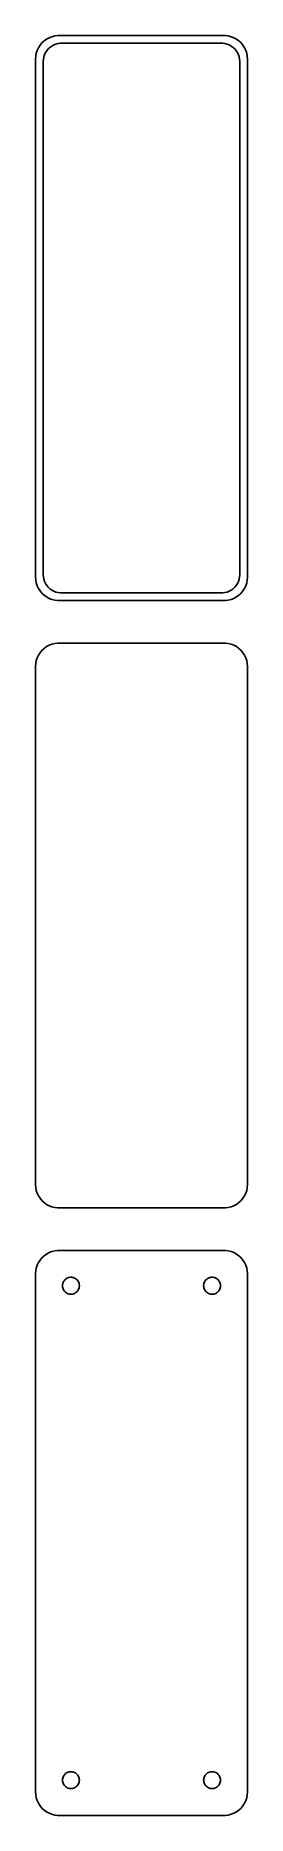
# Model space of a CAD drawing. Header units: metres. Extents: x -22 to 22, y 198 to 576.
import ezdxf

# ---------------------------------------------------------------- set-up
doc = ezdxf.new("R2010")
doc.units = ezdxf.units.M

msp = doc.modelspace()

# ---------------------------------------------------------------- linework, layer by layer
for p, q in [((-20.6871, 574.853), (-21.1448, 574.423)), ((-20.1791, 575.222), (-20.6871, 574.853)), ((-19.6289, 575.524), (-20.1791, 575.222)), ((-19.0451, 575.755), (-19.6289, 575.524)), ((-18.4369, 575.911), (-19.0451, 575.755)), ((-17.8139, 575.99), (-18.4369, 575.911)), ((17.8139, 575.99), (-17.8139, 575.99)), ((18.4369, 575.911), (17.8139, 575.99)), ((19.0451, 575.755), (18.4369, 575.911)), ((19.6289, 575.524), (19.0451, 575.755)), ((20.1791, 575.222), (19.6289, 575.524)), ((20.6871, 574.853), (20.1791, 575.222)), ((21.1448, 574.423), (20.6871, 574.853)), ((-22.4606, 571.627), (-22.5, 571)), ((-22.5, 571), (-22.5, 461)), ((-22.3429, 572.243), (-22.4606, 571.627)), ((-22.1489, 572.841), (-22.3429, 572.243)), ((-21.8815, 573.409), (-22.1489, 572.841)), ((-21.5451, 573.939), (-21.8815, 573.409)), ((-21.1448, 574.423), (-21.5451, 573.939)), ((-20.8726, 570.5), (-20.8421, 570.985)), ((-20.8421, 570.985), (-20.751, 571.463)), ((-20.751, 571.463), (-20.6007, 571.926)), ((-20.6007, 571.926), (-20.3936, 572.366)), ((-20.3936, 572.366), (-20.133, 572.776)), ((-20.133, 572.776), (-19.823, 573.151)), ((-19.823, 573.151), (-19.4685, 573.484)), ((-19.4685, 573.484), (-19.0751, 573.77)), ((-19.0751, 573.77), (-18.6489, 574.004)), ((-18.6489, 574.004), (-18.1967, 574.183)), ((-18.1967, 574.183), (-17.7256, 574.304)), ((-17.7256, 574.304), (-17.2432, 574.365)), ((-17.2432, 574.365), (17.2432, 574.365)), ((17.2432, 574.365), (17.7256, 574.304)), ((17.7256, 574.304), (18.1967, 574.183)), ((18.1967, 574.183), (18.6489, 574.004)), ((18.6489, 574.004), (19.0751, 573.77)), ((19.0751, 573.77), (19.4685, 573.484)), ((19.4685, 573.484), (19.823, 573.151)), ((19.823, 573.151), (20.133, 572.776)), ((20.133, 572.776), (20.3936, 572.366)), ((20.3936, 572.366), (20.6007, 571.926)), ((20.6007, 571.926), (20.751, 571.463)), ((20.751, 571.463), (20.8421, 570.985)), ((20.8421, 570.985), (20.8726, 570.5)), ((21.5451, 573.939), (21.1448, 574.423)), ((21.8815, 573.409), (21.5451, 573.939)), ((22.1489, 572.841), (21.8815, 573.409)), ((22.3429, 572.243), (22.1489, 572.841)), ((22.4606, 571.627), (22.3429, 572.243)), ((22.5, 571), (22.4606, 571.627)), ((22.5, 461), (22.5, 571)), ((-20.8726, 461.5), (-20.8726, 570.5)), ((20.8726, 570.5), (20.8726, 461.5)), ((-20.8421, 461.015), (-20.8726, 461.5)), ((20.8726, 461.5), (20.8421, 461.015)), ((-22.5, 461), (-22.4606, 460.373)), ((-22.4606, 460.373), (-22.3429, 459.757)), ((-22.3429, 459.757), (-22.1489, 459.159)), ((-22.1489, 459.159), (-21.8815, 458.591)), ((-21.8815, 458.591), (-21.5451, 458.061)), ((-21.5451, 458.061), (-21.1448, 457.577)), ((-21.1448, 457.577), (-20.6871, 457.147)), ((-20.751, 460.537), (-20.8421, 461.015)), ((-20.6007, 460.074), (-20.751, 460.537)), ((-20.3936, 459.634), (-20.6007, 460.074)), ((-20.133, 459.224), (-20.3936, 459.634)), ((-19.823, 458.849), (-20.133, 459.224)), ((-19.4685, 458.516), (-19.823, 458.849)), ((-19.0751, 458.23), (-19.4685, 458.516)), ((-18.6489, 457.996), (-19.0751, 458.23)), ((-18.1967, 457.817), (-18.6489, 457.996)), ((-17.7256, 457.696), (-18.1967, 457.817)), ((-17.2432, 457.635), (-17.7256, 457.696)), ((17.2432, 457.635), (-17.2432, 457.635)), ((17.7256, 457.696), (17.2432, 457.635)), ((18.1967, 457.817), (17.7256, 457.696)), ((18.6489, 457.996), (18.1967, 457.817)), ((19.0751, 458.23), (18.6489, 457.996)), ((19.4685, 458.516), (19.0751, 458.23)), ((19.823, 458.849), (19.4685, 458.516)), ((20.133, 459.224), (19.823, 458.849)), ((20.3936, 459.634), (20.133, 459.224)), ((20.6007, 460.074), (20.3936, 459.634)), ((20.751, 460.537), (20.6007, 460.074)), ((20.6871, 457.147), (21.1448, 457.577)), ((20.8421, 461.015), (20.751, 460.537)), ((21.1448, 457.577), (21.5451, 458.061)), ((21.5451, 458.061), (21.8815, 458.591)), ((21.8815, 458.591), (22.1489, 459.159)), ((22.1489, 459.159), (22.3429, 459.757)), ((22.3429, 459.757), (22.4606, 460.373)), ((22.4606, 460.373), (22.5, 461)), ((-20.6871, 457.147), (-20.1791, 456.778)), ((-20.1791, 456.778), (-19.6289, 456.476)), ((-19.6289, 456.476), (-19.0451, 456.245)), ((-19.0451, 456.245), (-18.4369, 456.089)), ((-18.4369, 456.089), (-17.8139, 456.01)), ((-17.8139, 456.01), (17.8139, 456.01)), ((17.8139, 456.01), (18.4369, 456.089)), ((18.4369, 456.089), (19.0451, 456.245)), ((19.0451, 456.245), (19.6289, 456.476)), ((19.6289, 456.476), (20.1791, 456.778)), ((20.1791, 456.778), (20.6871, 457.147)), ((-20.1791, 446.222), (-20.6871, 445.853)), ((-19.6289, 446.524), (-20.1791, 446.222)), ((-19.0451, 446.755), (-19.6289, 446.524)), ((-18.4369, 446.911), (-19.0451, 446.755)), ((-17.8139, 446.99), (-18.4369, 446.911)), ((17.8139, 446.99), (-17.8139, 446.99)), ((18.4369, 446.911), (17.8139, 446.99)), ((19.0451, 446.755), (18.4369, 446.911)), ((19.6289, 446.524), (19.0451, 446.755)), ((20.1791, 446.222), (19.6289, 446.524)), ((20.6871, 445.853), (20.1791, 446.222)), ((-22.4606, 442.627), (-22.5, 442)), ((-22.3429, 443.243), (-22.4606, 442.627)), ((-22.1489, 443.841), (-22.3429, 443.243)), ((-21.8815, 444.409), (-22.1489, 443.841)), ((-21.5451, 444.939), (-21.8815, 444.409)), ((-21.1448, 445.423), (-21.5451, 444.939)), ((-20.6871, 445.853), (-21.1448, 445.423)), ((21.1448, 445.423), (20.6871, 445.853)), ((21.5451, 444.939), (21.1448, 445.423)), ((21.8815, 444.409), (21.5451, 444.939)), ((22.1489, 443.841), (21.8815, 444.409)), ((22.3429, 443.243), (22.1489, 443.841)), ((22.4606, 442.627), (22.3429, 443.243)), ((22.5, 442), (22.4606, 442.627)), ((-22.5, 442), (-22.5, 332)), ((22.5, 332), (22.5, 442)), ((-22.5, 332), (-22.4606, 331.373)), ((-22.4606, 331.373), (-22.3429, 330.757)), ((-22.3429, 330.757), (-22.1489, 330.159)), ((-22.1489, 330.159), (-21.8815, 329.591)), ((-21.8815, 329.591), (-21.5451, 329.061)), ((-21.5451, 329.061), (-21.1448, 328.577)), ((21.1448, 328.577), (21.5451, 329.061)), ((21.5451, 329.061), (21.8815, 329.591)), ((21.8815, 329.591), (22.1489, 330.159)), ((22.1489, 330.159), (22.3429, 330.757)), ((22.3429, 330.757), (22.4606, 331.373)), ((22.4606, 331.373), (22.5, 332)), ((-21.1448, 328.577), (-20.6871, 328.147)), ((-20.6871, 328.147), (-20.1791, 327.778)), ((-20.1791, 327.778), (-19.6289, 327.476)), ((-19.6289, 327.476), (-19.0451, 327.245)), ((-19.0451, 327.245), (-18.4369, 327.089)), ((-18.4369, 327.089), (-17.8139, 327.01)), ((-17.8139, 327.01), (17.8139, 327.01)), ((17.8139, 327.01), (18.4369, 327.089)), ((18.4369, 327.089), (19.0451, 327.245)), ((19.0451, 327.245), (19.6289, 327.476)), ((19.6289, 327.476), (20.1791, 327.778)), ((20.1791, 327.778), (20.6871, 328.147)), ((20.6871, 328.147), (21.1448, 328.577)), ((-19.6289, 317.524), (-20.1791, 317.222)), ((-19.0451, 317.755), (-19.6289, 317.524)), ((-18.4369, 317.911), (-19.0451, 317.755)), ((-17.8139, 317.99), (-18.4369, 317.911)), ((17.8139, 317.99), (-17.8139, 317.99)), ((18.4369, 317.911), (17.8139, 317.99)), ((19.0451, 317.755), (18.4369, 317.911)), ((19.6289, 317.524), (19.0451, 317.755)), ((20.1791, 317.222), (19.6289, 317.524)), ((-22.3429, 314.243), (-22.4606, 313.627)), ((-22.1489, 314.841), (-22.3429, 314.243)), ((-21.8815, 315.409), (-22.1489, 314.841)), ((-21.5451, 315.939), (-21.8815, 315.409)), ((-21.1448, 316.423), (-21.5451, 315.939)), ((-20.6871, 316.853), (-21.1448, 316.423)), ((-20.1791, 317.222), (-20.6871, 316.853)), ((20.6871, 316.853), (20.1791, 317.222)), ((21.1448, 316.423), (20.6871, 316.853)), ((21.5451, 315.939), (21.1448, 316.423)), ((21.8815, 315.409), (21.5451, 315.939)), ((22.1489, 314.841), (21.8815, 315.409)), ((22.3429, 314.243), (22.1489, 314.841)), ((22.4606, 313.627), (22.3429, 314.243)), ((-22.4606, 313.627), (-22.5, 313)), ((-22.5, 313), (-22.5, 203)), ((-16.8, 310.5), (-16.7858, 310.726)), ((-16.7858, 310.274), (-16.8, 310.5)), ((-16.7858, 310.726), (-16.7434, 310.948)), ((-16.7434, 310.052), (-16.7858, 310.274)), ((-16.7434, 310.948), (-16.6736, 311.163)), ((-16.6736, 309.837), (-16.7434, 310.052)), ((-16.6736, 311.163), (-16.5773, 311.367)), ((-16.5773, 311.367), (-16.4562, 311.558)), ((-16.4562, 311.558), (-16.3121, 311.732)), ((-16.3121, 311.732), (-16.1474, 311.887)), ((-16.1474, 311.887), (-15.9645, 312.02)), ((-15.9645, 312.02), (-15.7664, 312.129)), ((-15.7664, 312.129), (-15.5562, 312.212)), ((-15.5562, 312.212), (-15.3373, 312.268)), ((-15.3373, 312.268), (-15.113, 312.296)), ((-15.113, 312.296), (-14.887, 312.296)), ((-14.887, 312.296), (-14.6627, 312.268)), ((-14.6627, 312.268), (-14.4438, 312.212)), ((-14.4438, 312.212), (-14.2336, 312.129)), ((-14.2336, 312.129), (-14.0355, 312.02)), ((-14.0355, 312.02), (-13.8526, 311.887)), ((-13.8526, 311.887), (-13.6879, 311.732)), ((-13.6879, 311.732), (-13.5438, 311.558)), ((-13.5438, 311.558), (-13.4226, 311.367)), ((-13.4226, 311.367), (-13.3264, 311.163)), ((-13.3264, 311.163), (-13.2565, 310.948)), ((-13.2565, 310.052), (-13.3264, 309.837)), ((-13.2565, 310.948), (-13.2142, 310.726)), ((-13.2142, 310.274), (-13.2565, 310.052)), ((-13.2142, 310.726), (-13.2, 310.5)), ((-13.2, 310.5), (-13.2142, 310.274)), ((13.2, 310.5), (13.2142, 310.726)), ((13.2142, 310.274), (13.2, 310.5)), ((13.2142, 310.726), (13.2565, 310.948)), ((13.2565, 310.052), (13.2142, 310.274)), ((13.2565, 310.948), (13.3264, 311.163)), ((13.3264, 309.837), (13.2565, 310.052)), ((13.3264, 311.163), (13.4226, 311.367)), ((13.4226, 311.367), (13.5438, 311.558)), ((13.5438, 311.558), (13.6879, 311.732)), ((13.6879, 311.732), (13.8526, 311.887)), ((13.8526, 311.887), (14.0355, 312.02)), ((14.0355, 312.02), (14.2336, 312.129)), ((14.2336, 312.129), (14.4438, 312.212)), ((14.4438, 312.212), (14.6627, 312.268)), ((14.6627, 312.268), (14.887, 312.296)), ((14.887, 312.296), (15.113, 312.296)), ((15.113, 312.296), (15.3373, 312.268)), ((15.3373, 312.268), (15.5562, 312.212)), ((15.5562, 312.212), (15.7664, 312.129)), ((15.7664, 312.129), (15.9645, 312.02)), ((15.9645, 312.02), (16.1474, 311.887)), ((16.1474, 311.887), (16.3121, 311.732)), ((16.3121, 311.732), (16.4562, 311.558)), ((16.4562, 311.558), (16.5773, 311.367)), ((16.5773, 311.367), (16.6736, 311.163)), ((16.6736, 311.163), (16.7434, 310.948)), ((16.7434, 310.052), (16.6736, 309.837)), ((16.7434, 310.948), (16.7858, 310.726)), ((16.7858, 310.274), (16.7434, 310.052)), ((16.7858, 310.726), (16.8, 310.5)), ((16.8, 310.5), (16.7858, 310.274)), ((22.5, 313), (22.4606, 313.627)), ((22.5, 203), (22.5, 313)), ((-16.5773, 309.633), (-16.6736, 309.837)), ((-16.4562, 309.442), (-16.5773, 309.633)), ((-16.3121, 309.268), (-16.4562, 309.442)), ((-16.1474, 309.113), (-16.3121, 309.268)), ((-15.9645, 308.98), (-16.1474, 309.113)), ((-15.7664, 308.871), (-15.9645, 308.98)), ((-15.5562, 308.788), (-15.7664, 308.871)), ((-15.3373, 308.732), (-15.5562, 308.788)), ((-15.113, 308.704), (-15.3373, 308.732)), ((-14.887, 308.704), (-15.113, 308.704)), ((-14.6627, 308.732), (-14.887, 308.704)), ((-14.4438, 308.788), (-14.6627, 308.732)), ((-14.2336, 308.871), (-14.4438, 308.788)), ((-14.0355, 308.98), (-14.2336, 308.871)), ((-13.8526, 309.113), (-14.0355, 308.98)), ((-13.6879, 309.268), (-13.8526, 309.113)), ((-13.5438, 309.442), (-13.6879, 309.268)), ((-13.4226, 309.633), (-13.5438, 309.442)), ((-13.3264, 309.837), (-13.4226, 309.633)), ((13.4226, 309.633), (13.3264, 309.837)), ((13.5438, 309.442), (13.4226, 309.633)), ((13.6879, 309.268), (13.5438, 309.442)), ((13.8526, 309.113), (13.6879, 309.268)), ((14.0355, 308.98), (13.8526, 309.113)), ((14.2336, 308.871), (14.0355, 308.98)), ((14.4438, 308.788), (14.2336, 308.871)), ((14.6627, 308.732), (14.4438, 308.788)), ((14.887, 308.704), (14.6627, 308.732)), ((15.113, 308.704), (14.887, 308.704)), ((15.3373, 308.732), (15.113, 308.704)), ((15.5562, 308.788), (15.3373, 308.732)), ((15.7664, 308.871), (15.5562, 308.788)), ((15.9645, 308.98), (15.7664, 308.871)), ((16.1474, 309.113), (15.9645, 308.98)), ((16.3121, 309.268), (16.1474, 309.113)), ((16.4562, 309.442), (16.3121, 309.268)), ((16.5773, 309.633), (16.4562, 309.442)), ((16.6736, 309.837), (16.5773, 309.633)), ((-16.8, 205.5), (-16.7858, 205.726)), ((-16.7858, 205.274), (-16.8, 205.5)), ((-16.7858, 205.726), (-16.7434, 205.948)), ((-16.7434, 205.052), (-16.7858, 205.274)), ((-16.7434, 205.948), (-16.6736, 206.163)), ((-16.6736, 204.837), (-16.7434, 205.052)), ((-16.6736, 206.163), (-16.5773, 206.367)), ((-16.5773, 204.633), (-16.6736, 204.837)), ((-16.5773, 206.367), (-16.4562, 206.558)), ((-16.4562, 204.442), (-16.5773, 204.633)), ((-16.4562, 206.558), (-16.3121, 206.732)), ((-16.3121, 204.268), (-16.4562, 204.442)), ((-16.3121, 206.732), (-16.1474, 206.887)), ((-16.1474, 204.113), (-16.3121, 204.268)), ((-16.1474, 206.887), (-15.9645, 207.02)), ((-15.9645, 203.98), (-16.1474, 204.113)), ((-15.9645, 207.02), (-15.7664, 207.129)), ((-15.7664, 207.129), (-15.5562, 207.212)), ((-15.5562, 207.212), (-15.3373, 207.268)), ((-15.3373, 207.268), (-15.113, 207.296)), ((-15.113, 207.296), (-14.887, 207.296)), ((-14.887, 207.296), (-14.6627, 207.268)), ((-14.6627, 207.268), (-14.4438, 207.212)), ((-14.4438, 207.212), (-14.2336, 207.129)), ((-14.2336, 207.129), (-14.0355, 207.02)), ((-14.0355, 207.02), (-13.8526, 206.887)), ((-13.8526, 204.113), (-14.0355, 203.98)), ((-13.8526, 206.887), (-13.6879, 206.732)), ((-13.6879, 204.268), (-13.8526, 204.113)), ((-13.6879, 206.732), (-13.5438, 206.558)), ((-13.5438, 204.442), (-13.6879, 204.268)), ((-13.5438, 206.558), (-13.4226, 206.367)), ((-13.4226, 204.633), (-13.5438, 204.442)), ((-13.4226, 206.367), (-13.3264, 206.163)), ((-13.3264, 204.837), (-13.4226, 204.633)), ((-13.3264, 206.163), (-13.2565, 205.948)), ((-13.2565, 205.052), (-13.3264, 204.837)), ((-13.2565, 205.948), (-13.2142, 205.726)), ((-13.2142, 205.274), (-13.2565, 205.052)), ((-13.2142, 205.726), (-13.2, 205.5)), ((-13.2, 205.5), (-13.2142, 205.274)), ((13.2, 205.5), (13.2142, 205.726)), ((13.2142, 205.274), (13.2, 205.5)), ((13.2142, 205.726), (13.2565, 205.948)), ((13.2565, 205.052), (13.2142, 205.274)), ((13.2565, 205.948), (13.3264, 206.163)), ((13.3264, 204.837), (13.2565, 205.052)), ((13.3264, 206.163), (13.4226, 206.367)), ((13.4226, 204.633), (13.3264, 204.837)), ((13.4226, 206.367), (13.5438, 206.558)), ((13.5438, 204.442), (13.4226, 204.633)), ((13.5438, 206.558), (13.6879, 206.732)), ((13.6879, 204.268), (13.5438, 204.442)), ((13.6879, 206.732), (13.8526, 206.887)), ((13.8526, 204.113), (13.6879, 204.268)), ((13.8526, 206.887), (14.0355, 207.02)), ((14.0355, 203.98), (13.8526, 204.113)), ((14.0355, 207.02), (14.2336, 207.129)), ((14.2336, 207.129), (14.4438, 207.212)), ((14.4438, 207.212), (14.6627, 207.268)), ((14.6627, 207.268), (14.887, 207.296)), ((14.887, 207.296), (15.113, 207.296)), ((15.113, 207.296), (15.3373, 207.268)), ((15.3373, 207.268), (15.5562, 207.212)), ((15.5562, 207.212), (15.7664, 207.129)), ((15.7664, 207.129), (15.9645, 207.02)), ((15.9645, 207.02), (16.1474, 206.887)), ((16.1474, 204.113), (15.9645, 203.98)), ((16.1474, 206.887), (16.3121, 206.732)), ((16.3121, 204.268), (16.1474, 204.113)), ((16.3121, 206.732), (16.4562, 206.558)), ((16.4562, 204.442), (16.3121, 204.268)), ((16.4562, 206.558), (16.5773, 206.367)), ((16.5773, 204.633), (16.4562, 204.442)), ((16.5773, 206.367), (16.6736, 206.163)), ((16.6736, 204.837), (16.5773, 204.633)), ((16.6736, 206.163), (16.7434, 205.948)), ((16.7434, 205.052), (16.6736, 204.837)), ((16.7434, 205.948), (16.7858, 205.726)), ((16.7858, 205.274), (16.7434, 205.052)), ((16.7858, 205.726), (16.8, 205.5)), ((16.8, 205.5), (16.7858, 205.274)), ((-22.5, 203), (-22.4606, 202.373)), ((-22.4606, 202.373), (-22.3429, 201.757)), ((-22.3429, 201.757), (-22.1489, 201.159)), ((-22.1489, 201.159), (-21.8815, 200.591)), ((-21.8815, 200.591), (-21.5451, 200.061)), ((-15.7664, 203.871), (-15.9645, 203.98)), ((-15.5562, 203.788), (-15.7664, 203.871)), ((-15.3373, 203.732), (-15.5562, 203.788)), ((-15.113, 203.704), (-15.3373, 203.732)), ((-14.887, 203.704), (-15.113, 203.704)), ((-14.6627, 203.732), (-14.887, 203.704)), ((-14.4438, 203.788), (-14.6627, 203.732)), ((-14.2336, 203.871), (-14.4438, 203.788)), ((-14.0355, 203.98), (-14.2336, 203.871)), ((14.2336, 203.871), (14.0355, 203.98)), ((14.4438, 203.788), (14.2336, 203.871)), ((14.6627, 203.732), (14.4438, 203.788)), ((14.887, 203.704), (14.6627, 203.732)), ((15.113, 203.704), (14.887, 203.704)), ((15.3373, 203.732), (15.113, 203.704)), ((15.5562, 203.788), (15.3373, 203.732)), ((15.7664, 203.871), (15.5562, 203.788)), ((15.9645, 203.98), (15.7664, 203.871)), ((21.5451, 200.061), (21.8815, 200.591)), ((21.8815, 200.591), (22.1489, 201.159)), ((22.1489, 201.159), (22.3429, 201.757)), ((22.3429, 201.757), (22.4606, 202.373)), ((22.4606, 202.373), (22.5, 203)), ((-21.5451, 200.061), (-21.1448, 199.577)), ((-21.1448, 199.577), (-20.6871, 199.147)), ((-20.6871, 199.147), (-20.1791, 198.778)), ((-20.1791, 198.778), (-19.6289, 198.476)), ((-19.6289, 198.476), (-19.0451, 198.245)), ((-19.0451, 198.245), (-18.4369, 198.089)), ((-18.4369, 198.089), (-17.8139, 198.01)), ((-17.8139, 198.01), (17.8139, 198.01)), ((17.8139, 198.01), (18.4369, 198.089)), ((18.4369, 198.089), (19.0451, 198.245)), ((19.0451, 198.245), (19.6289, 198.476)), ((19.6289, 198.476), (20.1791, 198.778)), ((20.1791, 198.778), (20.6871, 199.147)), ((20.6871, 199.147), (21.1448, 199.577)), ((21.1448, 199.577), (21.5451, 200.061))]:
    msp.add_line(p, q)

doc.saveas('drawing.dxf')
